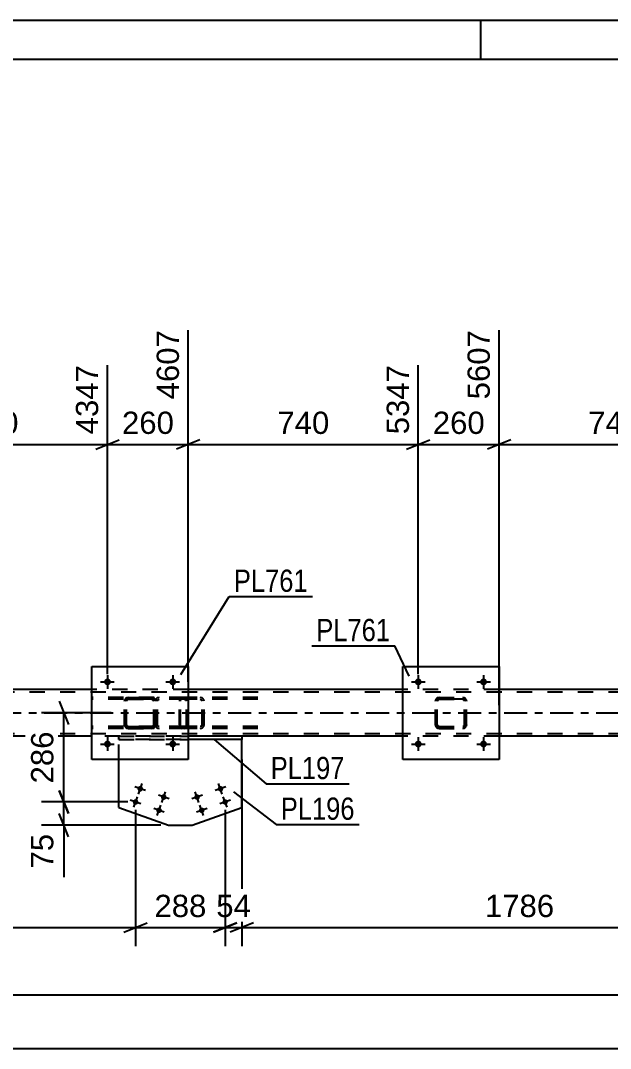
# Model space of a CAD drawing. Header units: millimetres. Extents: x 0 to 1189, y 0 to 841.
# Drawn here: x 289.7 to 365.7, y 708.7 to 841 of the extents above; entities that cross this region are included whole.
import ezdxf

# ---------------------------------------------------------------- set-up
doc = ezdxf.new("R2010")
doc.units = ezdxf.units.MM
doc.linetypes.add('DXK_LINE_DOT2', pattern=[3.9198, 1.9599, -1.9599])
doc.linetypes.add('DXK_LINE_DOT3', pattern=[5.9187, 2.979, -0.9799, 0.9799, -0.9799])
doc.styles.add('Arial', font='ARIAL.TTF', dxfattribs={"height": 0.2})
doc.styles.add('Arial Narrow', font='ARIALN.TTF', dxfattribs={"height": 0.2})

# ---------------------------------------------------------------- blocks, each defined once
blk = doc.blocks.new('Unknown-203770571-1117')
at = {"color": 5, "linetype": 'Continuous'}
for p, q in [((1189, 841), (0, 841)), ((349, 836), (349, 841)), ((1184, 836), (5, 836))]:
    blk.add_line(p, q, dxfattribs=at)
blk = doc.blocks.new('Part-203770571-5165 - 5147')
at = {"color": 7, "linetype": 'DXK_LINE_DOT2'}
for p, q in [((310.2, 753.57), (310.18, 753.39)), ((310.18, 750.35), (310.18, 753.39)), ((310.26, 753.73), (310.2, 753.57)), ((310.35, 753.83), (310.26, 753.73)), ((310.32, 753.39), (310.33, 753.48)), ((310.32, 750.35), (310.32, 753.39)), ((310.33, 753.48), (310.36, 753.56)), ((310.45, 753.87), (310.35, 753.83)), ((310.36, 753.56), (310.4, 753.61)), ((310.4, 753.61), (310.45, 753.63)), ((320.3, 753.87), (310.45, 753.87)), ((320.3, 753.63), (310.45, 753.63)), ((311.35, 753.63), (311.35, 753.87)), ((313.05, 753.83), (312.86, 753.87)), ((312.86, 753.63), (312.95, 753.61)), ((312.95, 753.61), (313.04, 753.56)), ((313.04, 753.56), (313.09, 753.48)), ((313.09, 753.48), (313.11, 753.39)), ((313.11, 750.35), (313.11, 753.39)), ((313.36, 753.39), (313.32, 753.57)), ((313.36, 750.35), (313.36, 753.39)), ((310.18, 750.35), (310.2, 750.17)), ((310.33, 750.26), (310.32, 750.35)), ((310.36, 750.18), (310.33, 750.26)), ((313.09, 750.26), (313.04, 750.18)), ((313.11, 750.35), (313.09, 750.26)), ((313.32, 750.17), (313.36, 750.35)), ((310.2, 750.17), (310.26, 750.01)), ((310.26, 750.01), (310.35, 749.91)), ((310.35, 749.91), (310.45, 749.87)), ((310.4, 750.13), (310.36, 750.18)), ((310.45, 750.11), (310.4, 750.13)), ((320.3, 750.11), (310.45, 750.11)), ((320.3, 749.87), (310.45, 749.87)), ((311.35, 749.87), (311.35, 750.11)), ((312.95, 750.13), (312.86, 750.11)), ((312.86, 749.87), (313.05, 749.91)), ((313.04, 750.18), (312.95, 750.13))]:
    blk.add_line(p, q, dxfattribs=at)
for centre, start, end in [((312.87, 753.37), 23.8951, 68.8487), ((312.87, 750.37), 291.1513, 336.1049)]:
    blk.add_arc(centre, 0.492, start, end, dxfattribs=at)
blk = doc.blocks.new('Part-203770571-5295 - 5147')
at = {"color": 2, "linetype": 'Continuous'}
for p, q in [((338.93, 745.87), (338.93, 757.87)), ((338.93, 757.87), (351.33, 757.87)), ((351.33, 757.87), (351.33, 745.87)), ((351.33, 745.87), (338.93, 745.87))]:
    blk.add_line(p, q, dxfattribs=at)
blk = doc.blocks.new('Part-203770571-5182 - 5147')
at = {"color": 7, "linetype": 'DXK_LINE_DOT2'}
for p, q in [((310.84, 753.87), (299.06, 753.87)), ((310.84, 753.63), (299.06, 753.63)), ((307.13, 753.57), (307.09, 753.39)), ((307.09, 750.35), (307.09, 753.39)), ((307.35, 753.39), (307.37, 753.48)), ((307.35, 750.35), (307.35, 753.39)), ((307.37, 753.48), (307.42, 753.56)), ((307.6, 753.87), (307.41, 753.83)), ((307.42, 753.56), (307.51, 753.61)), ((307.51, 753.61), (307.6, 753.63)), ((311.03, 753.83), (310.84, 753.87)), ((310.84, 753.63), (310.94, 753.61)), ((310.94, 753.61), (311.02, 753.56)), ((311.02, 753.56), (311.07, 753.48)), ((311.07, 753.48), (311.09, 753.39)), ((311.09, 750.35), (311.09, 753.39)), ((311.35, 753.39), (311.31, 753.57)), ((311.35, 750.35), (311.35, 753.39)), ((307.09, 750.35), (307.13, 750.17)), ((307.37, 750.26), (307.35, 750.35)), ((307.42, 750.18), (307.37, 750.26)), ((311.07, 750.26), (311.02, 750.18)), ((311.09, 750.35), (311.07, 750.26)), ((311.31, 750.17), (311.35, 750.35)), ((310.84, 750.11), (299.06, 750.11)), ((310.84, 749.87), (299.06, 749.87)), ((307.41, 749.91), (307.6, 749.87)), ((307.51, 750.13), (307.42, 750.18)), ((307.6, 750.11), (307.51, 750.13)), ((310.94, 750.13), (310.84, 750.11)), ((310.84, 749.87), (311.03, 749.91)), ((311.02, 750.18), (310.94, 750.13))]:
    blk.add_line(p, q, dxfattribs=at)
for centre, start, end in [((307.58, 753.37), 110.7583, 155.68), ((310.86, 753.37), 24.32, 69.2417), ((307.58, 750.37), 204.32, 249.2417), ((310.86, 750.37), 290.7583, 335.68)]:
    blk.add_arc(centre, 0.496, start, end, dxfattribs=at)
blk = doc.blocks.new('Part-203770571-5296 - 5147')
at = {"color": 7, "linetype": 'DXK_LINE_DOT2'}
for p, q in [((343.13, 753.39), (343.17, 753.57)), ((343.17, 753.57), (343.13, 753.39)), ((343.13, 750.35), (343.13, 753.39)), ((343.37, 753.39), (343.39, 753.48)), ((343.39, 753.48), (343.37, 753.39)), ((343.37, 750.35), (343.37, 753.39)), ((343.39, 753.48), (343.44, 753.56)), ((343.44, 753.56), (343.39, 753.48)), ((343.43, 753.83), (343.61, 753.87)), ((343.61, 753.87), (343.43, 753.83)), ((343.44, 753.56), (343.52, 753.61)), ((343.52, 753.61), (343.44, 753.56)), ((343.52, 753.61), (343.61, 753.63)), ((343.61, 753.63), (343.52, 753.61)), ((343.61, 753.87), (346.65, 753.87)), ((343.61, 753.87), (343.61, 753.87)), ((343.61, 753.87), (346.65, 753.87)), ((343.61, 753.63), (346.65, 753.63)), ((343.61, 753.63), (343.61, 753.63)), ((346.65, 753.63), (343.61, 753.63)), ((346.65, 753.87), (346.65, 753.87)), ((346.65, 753.87), (346.83, 753.83)), ((346.83, 753.83), (346.65, 753.87)), ((346.65, 753.63), (346.65, 753.63)), ((346.65, 753.63), (346.74, 753.61)), ((346.74, 753.61), (346.65, 753.63)), ((346.74, 753.61), (346.82, 753.56)), ((346.82, 753.56), (346.74, 753.61)), ((346.82, 753.56), (346.87, 753.48)), ((346.87, 753.48), (346.82, 753.56)), ((346.87, 753.48), (346.89, 753.39)), ((346.89, 753.39), (346.87, 753.48)), ((346.89, 750.35), (346.89, 753.39)), ((347.09, 753.57), (347.13, 753.39)), ((347.13, 753.39), (347.09, 753.57)), ((347.13, 750.35), (347.13, 753.39)), ((343.17, 750.17), (343.13, 750.35)), ((343.13, 750.35), (343.17, 750.16)), ((343.39, 750.26), (343.37, 750.35)), ((343.37, 750.35), (343.39, 750.26)), ((343.44, 750.18), (343.39, 750.26)), ((343.39, 750.26), (343.44, 750.18)), ((346.87, 750.26), (346.82, 750.18)), ((346.82, 750.18), (346.87, 750.26)), ((346.89, 750.35), (346.87, 750.26)), ((346.87, 750.26), (346.89, 750.35)), ((347.13, 750.35), (347.09, 750.17)), ((347.09, 750.16), (347.13, 750.35)), ((343.61, 749.87), (343.43, 749.91)), ((343.43, 749.9), (343.61, 749.87)), ((343.52, 750.13), (343.44, 750.18)), ((343.44, 750.18), (343.52, 750.13)), ((343.61, 750.11), (343.52, 750.13)), ((343.52, 750.13), (343.61, 750.11)), ((343.61, 750.11), (346.65, 750.11)), ((343.61, 750.11), (343.61, 750.11)), ((343.61, 750.11), (346.65, 750.11)), ((343.61, 749.87), (346.65, 749.87)), ((343.61, 749.87), (343.61, 749.87)), ((343.61, 749.87), (346.65, 749.87)), ((346.74, 750.13), (346.65, 750.11)), ((346.65, 750.11), (346.74, 750.13)), ((346.65, 750.11), (346.65, 750.11)), ((346.83, 749.91), (346.65, 749.87)), ((346.65, 749.87), (346.83, 749.9)), ((346.65, 749.87), (346.65, 749.87)), ((346.82, 750.18), (346.74, 750.13)), ((346.74, 750.13), (346.82, 750.18))]:
    blk.add_line(p, q, dxfattribs=at)
at = {"color": 7, "linetype": 'DXK_LINE_DOT3'}
blk.add_line((345.13, 751.87), (345.13, 751.87), dxfattribs=at)
at = {"color": 7, "linetype": 'DXK_LINE_DOT2'}
for centre, start, end in [((343.61, 753.39), 112.5, 157.5), ((343.61, 753.39), 112.5, 157.5), ((346.65, 753.39), 22.5, 67.5), ((346.65, 753.39), 22.5, 67.5), ((343.61, 750.35), 202.5, 247.5), ((343.61, 750.35), 202.5, 247.5), ((346.65, 750.35), 292.5, 337.5), ((346.65, 750.35), 292.5, 337.5)]:
    blk.add_arc(centre, 0.48, start, end, dxfattribs=at)
blk = doc.blocks.new('Bolt-203770571-5454 - 5147')
at = {"linetype": 'Continuous'}
for points in [[(304.81, 742.23, -1), (305.49, 741.99, -1)], [(307.83, 741.16, -1), (308.51, 740.92, -1)], [(304.21, 740.53, -1), (304.89, 740.29, -1)], [(307.23, 739.46, -1), (307.9, 739.22, -1)]]:
    blk.add_hatch(color=1, dxfattribs=at).paths.add_polyline_path(points)
at = {"color": 1, "linetype": 'Continuous'}
for p, q in [((305.83, 741.87), (304.47, 742.35)), ((304.91, 741.43), (305.39, 742.78)), ((304.31, 739.73), (304.79, 741.09)), ((308.85, 740.8), (307.49, 741.28)), ((307.93, 740.36), (308.41, 741.71)), ((305.23, 740.17), (303.87, 740.65)), ((307.32, 738.66), (307.81, 740.02)), ((308.24, 739.1), (306.89, 739.58))]:
    blk.add_line(p, q, dxfattribs=at)
blk = doc.blocks.new('Part-203770571-5448 - 5147')
at = {"color": 7, "linetype": 'DXK_LINE_DOT2'}
for p in [(318.24, 748.47), (302.39, 745.87)]:
    blk.add_line(p, (302.39, 748.47), dxfattribs=at)
at = {"color": 2, "linetype": 'Continuous'}
for p, q in [((318.24, 739.69), (318.24, 748.47)), ((302.39, 739.69), (302.39, 745.87)), ((302.39, 739.69), (308.79, 737.42)), ((311.83, 737.42), (318.24, 739.69)), ((308.79, 737.42), (311.83, 737.42))]:
    blk.add_line(p, q, dxfattribs=at)
blk = doc.blocks.new('Bolt-203770571-5365 - 5147')
at = {"linetype": 'Continuous'}
for points in [[(301.37, 747.87, -1), (300.49, 747.87, -1)], [(309.77, 747.87, -1), (308.89, 747.87, -1)]]:
    blk.add_hatch(color=1, dxfattribs=at).paths.add_polyline_path(points)
at = {"color": 1, "linetype": 'Continuous'}
for p, q in [((300.05, 747.87), (301.81, 747.87)), ((300.93, 748.75), (300.93, 746.99)), ((308.45, 747.87), (310.21, 747.87)), ((309.33, 748.75), (309.33, 746.99))]:
    blk.add_line(p, q, dxfattribs=at)
blk = doc.blocks.new('Bolt-203770571-5366 - 5147')
at = {"linetype": 'Continuous'}
for points in [[(301.37, 755.87, -1), (300.49, 755.87, -1)], [(309.77, 755.87, -1), (308.89, 755.87, -1)]]:
    blk.add_hatch(color=1, dxfattribs=at).paths.add_polyline_path(points)
at = {"color": 1, "linetype": 'Continuous'}
for p, q in [((300.05, 755.87), (301.81, 755.87)), ((300.93, 756.75), (300.93, 754.99)), ((308.45, 755.87), (310.21, 755.87)), ((309.33, 756.75), (309.33, 754.99))]:
    blk.add_line(p, q, dxfattribs=at)
blk = doc.blocks.new('Bolt-203770571-5382 - 5147')
at = {"linetype": 'Continuous'}
for points in [[(341.37, 755.87, -1), (340.49, 755.87, -1)], [(349.77, 755.87, -1), (348.89, 755.87, -1)]]:
    blk.add_hatch(color=1, dxfattribs=at).paths.add_polyline_path(points)
at = {"color": 1, "linetype": 'Continuous'}
for p, q in [((340.05, 755.87), (341.81, 755.87)), ((340.93, 756.75), (340.93, 754.99)), ((348.45, 755.87), (350.21, 755.87)), ((349.33, 756.75), (349.33, 754.99))]:
    blk.add_line(p, q, dxfattribs=at)
blk = doc.blocks.new('Part-203770571-5416 - 5147')
at = {"color": 7, "linetype": 'DXK_LINE_DOT2'}
for p, q in [((759.33, 754.55), (127.06, 754.55)), ((311.33, 754.87), (298.93, 754.87)), ((351.33, 754.87), (338.93, 754.87)), ((759.33, 749.19), (127.06, 749.19)), ((318.24, 748.87), (298.93, 748.87)), ((351.33, 748.87), (338.93, 748.87))]:
    blk.add_line(p, q, dxfattribs=at)
at = {"color": 2, "linetype": 'Continuous'}
for p, q in [((298.93, 754.87), (271.33, 754.87)), ((338.93, 754.87), (311.33, 754.87)), ((378.93, 754.87), (351.33, 754.87)), ((298.93, 748.87), (271.33, 748.87)), ((338.93, 748.87), (318.24, 748.87)), ((378.93, 748.87), (351.33, 748.87))]:
    blk.add_line(p, q, dxfattribs=at)
at = {"color": 7, "linetype": 'DXK_LINE_DOT3'}
blk.add_line((127.06, 751.87), (759.33, 751.87), dxfattribs=at)
blk = doc.blocks.new('Part-203770571-5418 - 5147')
at = {"color": 7, "linetype": 'DXK_LINE_DOT2'}
for p, q in [((303.13, 753.39), (303.17, 753.57)), ((303.17, 753.57), (303.13, 753.39)), ((303.13, 750.35), (303.13, 753.39)), ((303.37, 753.39), (303.39, 753.48)), ((303.39, 753.48), (303.37, 753.39)), ((303.37, 750.35), (303.37, 753.39)), ((303.39, 753.48), (303.44, 753.56)), ((303.44, 753.56), (303.39, 753.48)), ((303.43, 753.83), (303.61, 753.87)), ((303.61, 753.87), (303.43, 753.83)), ((303.44, 753.56), (303.52, 753.61)), ((303.52, 753.61), (303.44, 753.56)), ((303.52, 753.61), (303.61, 753.63)), ((303.61, 753.63), (303.52, 753.61)), ((303.61, 753.87), (306.65, 753.87)), ((303.61, 753.87), (303.61, 753.87)), ((303.61, 753.87), (306.65, 753.87)), ((303.61, 753.63), (306.65, 753.63)), ((303.61, 753.63), (303.61, 753.63)), ((306.65, 753.63), (303.61, 753.63)), ((306.65, 753.87), (306.65, 753.87)), ((306.65, 753.87), (306.83, 753.83)), ((306.83, 753.83), (306.65, 753.87)), ((306.65, 753.63), (306.65, 753.63)), ((306.65, 753.63), (306.74, 753.61)), ((306.74, 753.61), (306.65, 753.63)), ((306.74, 753.61), (306.82, 753.56)), ((306.82, 753.56), (306.74, 753.61)), ((306.82, 753.56), (306.87, 753.48)), ((306.87, 753.48), (306.82, 753.56)), ((306.87, 753.48), (306.89, 753.39)), ((306.89, 753.39), (306.87, 753.48)), ((306.89, 750.35), (306.89, 753.39)), ((307.09, 753.57), (307.13, 753.39)), ((307.13, 753.39), (307.09, 753.57)), ((307.13, 750.35), (307.13, 753.39)), ((303.17, 750.17), (303.13, 750.35)), ((303.13, 750.35), (303.17, 750.16)), ((303.39, 750.26), (303.37, 750.35)), ((303.37, 750.35), (303.39, 750.26)), ((303.44, 750.18), (303.39, 750.26)), ((303.39, 750.26), (303.44, 750.18)), ((306.87, 750.26), (306.82, 750.18)), ((306.82, 750.18), (306.87, 750.26)), ((306.89, 750.35), (306.87, 750.26)), ((306.87, 750.26), (306.89, 750.35)), ((307.13, 750.35), (307.09, 750.17)), ((307.09, 750.16), (307.13, 750.35)), ((303.61, 749.87), (303.43, 749.91)), ((303.43, 749.9), (303.61, 749.87)), ((303.52, 750.13), (303.44, 750.18)), ((303.44, 750.18), (303.52, 750.13)), ((303.61, 750.11), (303.52, 750.13)), ((303.52, 750.13), (303.61, 750.11)), ((303.61, 750.11), (306.65, 750.11)), ((303.61, 750.11), (303.61, 750.11)), ((303.61, 750.11), (306.65, 750.11)), ((303.61, 749.87), (306.65, 749.87)), ((303.61, 749.87), (303.61, 749.87)), ((303.61, 749.87), (306.65, 749.87)), ((306.74, 750.13), (306.65, 750.11)), ((306.65, 750.11), (306.74, 750.13)), ((306.65, 750.11), (306.65, 750.11)), ((306.83, 749.91), (306.65, 749.87)), ((306.65, 749.87), (306.83, 749.9)), ((306.65, 749.87), (306.65, 749.87)), ((306.82, 750.18), (306.74, 750.13)), ((306.74, 750.13), (306.82, 750.18))]:
    blk.add_line(p, q, dxfattribs=at)
at = {"color": 7, "linetype": 'DXK_LINE_DOT3'}
blk.add_line((305.13, 751.87), (305.13, 751.87), dxfattribs=at)
at = {"color": 7, "linetype": 'DXK_LINE_DOT2'}
for centre, start, end in [((303.61, 753.39), 112.5, 157.5), ((303.61, 753.39), 112.5, 157.5), ((306.65, 753.39), 22.5, 67.5), ((306.65, 753.39), 22.5, 67.5), ((303.61, 750.35), 202.5, 247.5), ((303.61, 750.35), 202.5, 247.5), ((306.65, 750.35), 292.5, 337.5), ((306.65, 750.35), 292.5, 337.5)]:
    blk.add_arc(centre, 0.48, start, end, dxfattribs=at)
blk = doc.blocks.new('Part-203770571-5423 - 5147')
at = {"color": 2, "linetype": 'Continuous'}
for p, q in [((298.93, 745.87), (298.93, 757.87)), ((298.93, 757.87), (311.33, 757.87)), ((311.33, 757.87), (311.33, 745.87)), ((311.33, 745.87), (298.93, 745.87))]:
    blk.add_line(p, q, dxfattribs=at)
blk = doc.blocks.new('Bolt-203770571-5441 - 5147')
at = {"linetype": 'Continuous'}
for points in [[(341.37, 747.87, -1), (340.49, 747.87, -1)], [(349.77, 747.87, -1), (348.89, 747.87, -1)]]:
    blk.add_hatch(color=1, dxfattribs=at).paths.add_polyline_path(points)
at = {"color": 1, "linetype": 'Continuous'}
for p, q in [((340.05, 747.87), (341.81, 747.87)), ((340.93, 748.75), (340.93, 746.99)), ((348.45, 747.87), (350.21, 747.87)), ((349.33, 748.75), (349.33, 746.99))]:
    blk.add_line(p, q, dxfattribs=at)
blk = doc.blocks.new('Part-203770571-5453 - 5147')
at = {"color": 7, "linetype": 'DXK_LINE_DOT2'}
for p, q in [((302.39, 748.47), (302.39, 748.87)), ((302.39, 748.87), (311.33, 748.87)), ((302.39, 748.47), (311.33, 748.47))]:
    blk.add_line(p, q, dxfattribs=at)
at = {"color": 2, "linetype": 'Continuous'}
for p, q in [((318.24, 748.87), (311.33, 748.87)), ((318.24, 748.47), (311.33, 748.47)), ((318.24, 748.87), (318.24, 748.47))]:
    blk.add_line(p, q, dxfattribs=at)
blk = doc.blocks.new('Bolt-203770571-5455 - 5147')
at = {"linetype": 'Continuous'}
for points in [[(315.13, 741.99, -1), (315.81, 742.23, -1)], [(312.12, 740.92, -1), (312.8, 741.16, -1)], [(312.72, 739.22, -1), (313.4, 739.46, -1)], [(315.74, 740.29, -1), (316.41, 740.53, -1)]]:
    blk.add_hatch(color=1, dxfattribs=at).paths.add_polyline_path(points)
at = {"color": 1, "linetype": 'Continuous'}
for p, q in [((316.15, 742.35), (314.79, 741.87)), ((315.71, 741.43), (315.23, 742.78)), ((313.14, 741.28), (311.78, 740.8)), ((312.7, 740.36), (312.22, 741.71)), ((316.32, 739.73), (315.83, 741.09)), ((313.3, 738.66), (312.82, 740.02)), ((316.75, 740.65), (315.4, 740.17)), ((313.74, 739.58), (312.38, 739.1))]:
    blk.add_line(p, q, dxfattribs=at)
blk = doc.blocks.new('StraightDimension-203770571-39123 - 5147')
at = {"color": 7, "linetype": 'Continuous'}
for p, q in [((318.24, 745.87), (318.24, 721.85)), ((389.68, 739.41), (389.68, 721.85)), ((319.74, 724.85), (316.74, 723.65)), ((318.24, 724.25), (389.68, 724.25)), ((388.18, 723.65), (391.18, 724.85))]:
    blk.add_line(p, q, dxfattribs=at)
at = {"color": 0}
blk.add_wipeout([(359.01, 725), (359.01, 729.2), (348.91, 729.2), (348.91, 725)], dxfattribs=at)
at = {"color": 3, "style": 'Arial'}
blk.add_text('1786', height=2.865, dxfattribs=at).set_placement((349.51, 725.6))
blk = doc.blocks.new('StraightDimension-203770571-39674 - 5147')
at = {"color": 7, "linetype": 'Continuous'}
for p, q in [((294.71, 753.37), (295.91, 750.37)), ((301.39, 751.87), (292.46, 751.87)), ((295.31, 740.41), (295.31, 751.87)), ((295.91, 738.91), (294.71, 741.91)), ((303.55, 740.41), (292.46, 740.41))]:
    blk.add_line(p, q, dxfattribs=at)
at = {"color": 0}
blk.add_wipeout([(294.56, 750.07), (290.36, 750.07), (290.36, 742.2), (294.56, 742.2)], dxfattribs=at)
at = {"color": 3, "style": 'Arial'}
blk.add_text('286', height=2.865, rotation=90.0002, dxfattribs=at).set_placement((293.96, 742.8))
blk = doc.blocks.new('StraightDimension-203770571-22082 - 5147')
at = {"color": 7, "linetype": 'Continuous'}
for p, q in [((311.33, 755.87), (311.33, 801.14)), ((340.93, 756.87), (340.93, 796.64)), ((312.83, 787.04), (309.83, 785.84)), ((311.33, 786.44), (340.93, 786.44)), ((339.43, 785.84), (342.43, 787.04))]:
    blk.add_line(p, q, dxfattribs=at)
at = {"color": 0}
blk.add_wipeout([(330.07, 787.19), (330.07, 791.39), (322.2, 791.39), (322.2, 787.19)], dxfattribs=at)
at = {"color": 3, "style": 'Arial'}
blk.add_text('740', height=2.865, dxfattribs=at).set_placement((322.8, 787.79))
at = {"color": 0, "linetype": 'Continuous'}
blk.add_wipeout([(340.33, 797.24), (336.13, 797.24), (336.13, 787.14), (340.33, 787.14)], dxfattribs=at)
at = {"color": 3, "linetype": 'Continuous', "style": 'Arial'}
blk.add_text('5347', height=2.865, rotation=90.0002, dxfattribs=at).set_placement((339.73, 787.74))
blk = doc.blocks.new('StraightDimension-203770571-22081 - 5147')
at = {"color": 7, "linetype": 'Continuous'}
for p, q in [((351.33, 752.87), (351.33, 801.14)), ((340.93, 756.87), (340.93, 796.64)), ((339.43, 785.84), (342.43, 787.04)), ((340.93, 786.44), (351.33, 786.44)), ((352.83, 787.04), (349.83, 785.84))]:
    blk.add_line(p, q, dxfattribs=at)
at = {"color": 0}
blk.add_wipeout([(350.07, 787.19), (350.07, 791.39), (342.2, 791.39), (342.2, 787.19)], dxfattribs=at)
at = {"color": 3, "style": 'Arial'}
blk.add_text('260', height=2.865, dxfattribs=at).set_placement((342.8, 787.79))
at = {"color": 0, "linetype": 'Continuous'}
blk.add_wipeout([(350.73, 801.74), (346.53, 801.74), (346.53, 791.64), (350.73, 791.64)], dxfattribs=at)
at = {"color": 3, "linetype": 'Continuous', "style": 'Arial'}
blk.add_text('5607', height=2.865, rotation=90.0002, dxfattribs=at).set_placement((350.13, 792.24))
blk = doc.blocks.new('StraightDimension-203770571-22083 - 5147')
at = {"color": 7, "linetype": 'Continuous'}
for p, q in [((311.33, 755.87), (311.33, 801.14)), ((300.93, 756.87), (300.93, 796.64)), ((299.43, 785.84), (302.43, 787.04)), ((300.93, 786.44), (311.33, 786.44)), ((312.83, 787.04), (309.83, 785.84))]:
    blk.add_line(p, q, dxfattribs=at)
at = {"color": 0}
blk.add_wipeout([(310.07, 787.19), (310.07, 791.39), (302.2, 791.39), (302.2, 787.19)], dxfattribs=at)
at = {"color": 3, "style": 'Arial'}
blk.add_text('260', height=2.865, dxfattribs=at).set_placement((302.8, 787.79))
at = {"color": 0, "linetype": 'Continuous'}
blk.add_wipeout([(310.73, 801.74), (306.53, 801.74), (306.53, 791.64), (310.73, 791.64)], dxfattribs=at)
at = {"color": 3, "linetype": 'Continuous', "style": 'Arial'}
blk.add_text('4607', height=2.865, rotation=90.0002, dxfattribs=at).set_placement((310.13, 792.24))
blk = doc.blocks.new('StraightDimension-203770571-5887 - 5147')
at = {"color": 7, "linetype": 'Continuous'}
blk.add_line((126.26, 715.58), (772.23, 715.58), dxfattribs=at)
blk = doc.blocks.new('StraightDimension-203770571-6618 - 5147')
at = {"color": 7, "linetype": 'Continuous'}
blk.add_line((127.06, 708.68), (771.43, 708.68), dxfattribs=at)
blk = doc.blocks.new('StraightDimension-203770571-22080 - 5147')
at = {"color": 7, "linetype": 'Continuous'}
for p, q in [((351.33, 752.87), (351.33, 801.14)), ((380.93, 756.87), (380.93, 796.64)), ((352.83, 787.04), (349.83, 785.84)), ((351.33, 786.44), (380.93, 786.44)), ((379.43, 785.84), (382.43, 787.04))]:
    blk.add_line(p, q, dxfattribs=at)
at = {"color": 0}
blk.add_wipeout([(370.07, 787.19), (370.07, 791.39), (362.2, 791.39), (362.2, 787.19)], dxfattribs=at)
at = {"color": 3, "style": 'Arial'}
blk.add_text('740', height=2.865, dxfattribs=at).set_placement((362.8, 787.79))
at = {"color": 0, "linetype": 'Continuous'}
blk.add_wipeout([(380.33, 797.24), (376.13, 797.24), (376.13, 787.14), (380.33, 787.14)], dxfattribs=at)
at = {"color": 3, "linetype": 'Continuous', "style": 'Arial'}
blk.add_text('6347', height=2.865, rotation=90.0002, dxfattribs=at).set_placement((379.73, 787.74))
blk = doc.blocks.new('StraightDimension-203770571-22084 - 5147')
at = {"color": 7, "linetype": 'Continuous'}
for p, q in [((271.33, 755.87), (271.33, 801.14)), ((300.93, 756.87), (300.93, 796.64)), ((272.83, 787.04), (269.83, 785.84)), ((271.33, 786.44), (300.93, 786.44)), ((299.43, 785.84), (302.43, 787.04))]:
    blk.add_line(p, q, dxfattribs=at)
at = {"color": 0}
blk.add_wipeout([(290.07, 787.19), (290.07, 791.39), (282.2, 791.39), (282.2, 787.19)], dxfattribs=at)
at = {"color": 3, "style": 'Arial'}
blk.add_text('740', height=2.865, dxfattribs=at).set_placement((282.8, 787.79))
at = {"color": 0, "linetype": 'Continuous'}
blk.add_wipeout([(300.33, 797.24), (296.13, 797.24), (296.13, 787.14), (300.33, 787.14)], dxfattribs=at)
at = {"color": 3, "linetype": 'Continuous', "style": 'Arial'}
blk.add_text('4347', height=2.865, rotation=90.0002, dxfattribs=at).set_placement((299.73, 787.74))
blk = doc.blocks.new('StraightDimension-203770571-39124 - 5147')
at = {"color": 7, "linetype": 'Continuous'}
for p, q in [((318.24, 745.87), (318.24, 721.85)), ((316.07, 739.41), (316.07, 721.85)), ((314.57, 723.65), (317.57, 724.85)), ((316.07, 724.25), (318.24, 724.25)), ((319.74, 724.85), (316.74, 723.65))]:
    blk.add_line(p, q, dxfattribs=at)
at = {"color": 0}
blk.add_wipeout([(319.98, 725), (319.98, 729.2), (314.33, 729.2), (314.33, 725)], dxfattribs=at)
at = {"color": 3, "style": 'Arial'}
blk.add_text('54', height=2.865, dxfattribs=at).set_placement((314.93, 725.6))
blk = doc.blocks.new('StraightDimension-203770571-39125 - 5147')
at = {"color": 7, "linetype": 'Continuous'}
for p, q in [((304.55, 739.41), (304.55, 721.85)), ((316.07, 739.41), (316.07, 721.85)), ((303.05, 723.65), (306.05, 724.85)), ((304.55, 724.25), (316.07, 724.25)), ((317.57, 724.85), (314.57, 723.65))]:
    blk.add_line(p, q, dxfattribs=at)
at = {"color": 0}
blk.add_wipeout([(314.25, 725), (314.25, 729.2), (306.38, 729.2), (306.38, 725)], dxfattribs=at)
at = {"color": 3, "style": 'Arial'}
blk.add_text('288', height=2.865, dxfattribs=at).set_placement((306.98, 725.6))
blk = doc.blocks.new('StraightDimension-203770571-39126 - 5147')
at = {"color": 7, "linetype": 'Continuous'}
for p, q in [((233.11, 747.87), (233.11, 721.85)), ((304.55, 739.41), (304.55, 721.85)), ((234.61, 724.85), (231.61, 723.65)), ((233.11, 724.25), (304.55, 724.25)), ((303.05, 723.65), (306.05, 724.85))]:
    blk.add_line(p, q, dxfattribs=at)
at = {"color": 0}
blk.add_wipeout([(273.87, 725), (273.87, 729.2), (263.78, 729.2), (263.78, 725)], dxfattribs=at)
at = {"color": 3, "style": 'Arial'}
blk.add_text('1786', height=2.865, dxfattribs=at).set_placement((264.38, 725.6))
blk = doc.blocks.new('StraightDimension-203770571-39675 - 5147')
at = {"color": 7, "linetype": 'Continuous'}
for p, q in [((294.71, 741.91), (295.91, 738.91)), ((303.55, 740.41), (292.46, 740.41)), ((295.31, 737.42), (295.31, 740.41)), ((295.91, 735.92), (294.71, 738.92)), ((307.79, 737.42), (292.46, 737.42)), ((295.31, 737.42), (295.31, 730.72)), ((295.31, 737.42), (295.31, 730.72))]:
    blk.add_line(p, q, dxfattribs=at)
at = {"color": 0}
blk.add_wipeout([(294.56, 736.89), (290.36, 736.89), (290.36, 731.25), (294.56, 731.25)], dxfattribs=at)
at = {"color": 3, "style": 'Arial'}
blk.add_text('75', height=2.865, rotation=90.0002, dxfattribs=at).set_placement((293.96, 731.85))
blk = doc.blocks.new('Mark-203770571-5291 - 5147')
at = {"color": 0}
blk.add_wipeout([(337.32, 761.11), (337.32, 764.11), (327.81, 764.11), (327.81, 761.11)], dxfattribs=at)
blk.add_wipeout([(337.32, 761.11), (337.32, 764.11), (327.81, 764.11), (327.81, 761.11)], dxfattribs=at)
at = {"color": 30, "linetype": 'Continuous'}
for p in [(327.21, 760.51), (339.74, 756.61)]:
    blk.add_line(p, (337.92, 760.51), dxfattribs=at)
at = {"color": 3, "style": 'Arial Narrow'}
blk.add_text('PL761', height=2.863, dxfattribs=at).set_placement((327.81, 761.11))
blk = doc.blocks.new('Mark-203770571-5419 - 5147')
at = {"color": 0}
blk.add_wipeout([(326.7, 767.46), (326.7, 770.46), (317.2, 770.46), (317.2, 767.46)], dxfattribs=at)
blk.add_wipeout([(326.7, 767.46), (326.7, 770.46), (317.2, 770.46), (317.2, 767.46)], dxfattribs=at)
at = {"color": 30, "linetype": 'Continuous'}
for p, q in [((310.38, 756.81), (316.6, 766.86)), ((316.6, 766.86), (327.3, 766.86))]:
    blk.add_line(p, q, dxfattribs=at)
at = {"color": 3, "style": 'Arial Narrow'}
blk.add_text('PL761', height=2.863, dxfattribs=at).set_placement((317.2, 767.46))
blk = doc.blocks.new('Mark-203770571-5449 - 5147')
at = {"color": 0}
blk.add_wipeout([(331.45, 743.35), (331.45, 746.35), (321.94, 746.35), (321.94, 743.35)], dxfattribs=at)
blk.add_wipeout([(331.45, 743.35), (331.45, 746.35), (321.94, 746.35), (321.94, 743.35)], dxfattribs=at)
at = {"color": 30, "linetype": 'Continuous'}
for p, q in [((314.68, 748.47), (321.34, 742.75)), ((321.34, 742.75), (332.05, 742.75))]:
    blk.add_line(p, q, dxfattribs=at)
at = {"color": 3, "style": 'Arial Narrow'}
blk.add_text('PL197', height=2.863, dxfattribs=at).set_placement((321.94, 743.35))
blk = doc.blocks.new('Mark-203770571-39514 - 5147')
at = {"color": 0}
blk.add_wipeout([(332.74, 738.12), (332.74, 741.12), (323.24, 741.12), (323.24, 738.12)], dxfattribs=at)
blk.add_wipeout([(332.74, 738.12), (332.74, 741.12), (323.24, 741.12), (323.24, 738.12)], dxfattribs=at)
at = {"color": 30, "linetype": 'Continuous'}
for p, q in [((317.15, 741.71), (322.64, 737.52)), ((322.64, 737.52), (333.34, 737.52))]:
    blk.add_line(p, q, dxfattribs=at)
at = {"color": 3, "style": 'Arial Narrow'}
blk.add_text('PL196', height=2.863, dxfattribs=at).set_placement((323.24, 738.12))

msp = doc.modelspace()

# ---------------------------------------------------------------- block references
for name in ['Unknown-203770571-1117', 'Part-203770571-5423 - 5147', 'Part-203770571-5295 - 5147', 'Bolt-203770571-5366 - 5147', 'Bolt-203770571-5382 - 5147', 'Part-203770571-5416 - 5147', 'Part-203770571-5182 - 5147', 'Part-203770571-5418 - 5147', 'Part-203770571-5165 - 5147', 'Part-203770571-5296 - 5147', 'Bolt-203770571-5365 - 5147', 'Part-203770571-5453 - 5147', 'Part-203770571-5448 - 5147', 'Bolt-203770571-5441 - 5147', 'Bolt-203770571-5454 - 5147', 'Bolt-203770571-5455 - 5147']:
    msp.add_blockref(name, (0, 0))

# ---------------------------------------------------------------- next in the draw order: block references
for name in ['StraightDimension-203770571-22082 - 5147', 'StraightDimension-203770571-39674 - 5147', 'StraightDimension-203770571-39123 - 5147']:
    msp.add_blockref(name, (0, 0))

# ---------------------------------------------------------------- next in the draw order: block references
for name in ['StraightDimension-203770571-22083 - 5147', 'StraightDimension-203770571-22081 - 5147', 'StraightDimension-203770571-5887 - 5147']:
    msp.add_blockref(name, (0, 0))

# ---------------------------------------------------------------- next in the draw order: block references
for name in ['StraightDimension-203770571-22084 - 5147', 'StraightDimension-203770571-22080 - 5147', 'Mark-203770571-5291 - 5147', 'StraightDimension-203770571-6618 - 5147']:
    msp.add_blockref(name, (0, 0))

# ---------------------------------------------------------------- next in the draw order: block references
for name in ['Mark-203770571-5419 - 5147', 'StraightDimension-203770571-39124 - 5147']:
    msp.add_blockref(name, (0, 0))

# ---------------------------------------------------------------- next in the draw order: block references
for name in ['Mark-203770571-5449 - 5147', 'StraightDimension-203770571-39125 - 5147']:
    msp.add_blockref(name, (0, 0))

# ---------------------------------------------------------------- next in the draw order: block references
for name in ['StraightDimension-203770571-39126 - 5147', 'Mark-203770571-39514 - 5147']:
    msp.add_blockref(name, (0, 0))

# ---------------------------------------------------------------- next in the draw order: block references
msp.add_blockref('StraightDimension-203770571-39675 - 5147', (0, 0))

doc.saveas('drawing.dxf')
